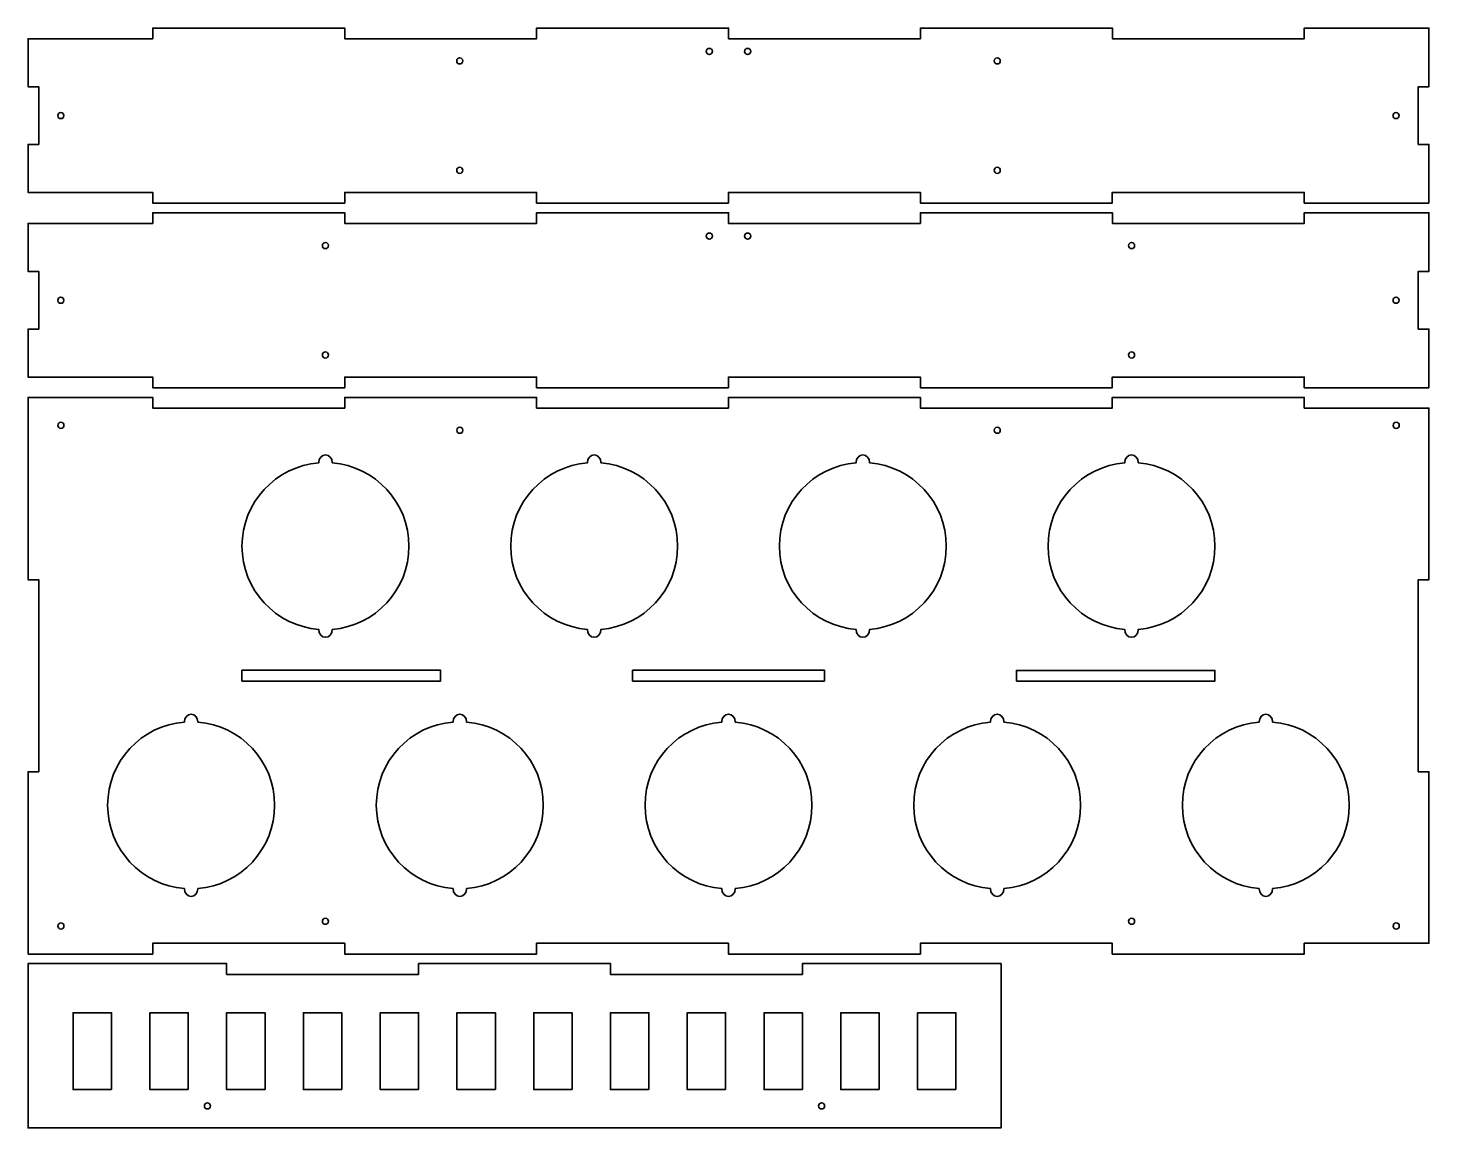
# Model space of a CAD drawing. Header units: inches. Extents: x 7 to 737, y -580 to -7.
import ezdxf

# ---------------------------------------------------------------- set-up
doc = ezdxf.new("R2010")
doc.units = ezdxf.units.IN
doc.header["$MEASUREMENT"] = 0
doc.layers.add('レイヤー 1', color=7, linetype='Continuous')

msp = doc.modelspace()

# ---------------------------------------------------------------- linework, layer by layer
at = {"layer": 'レイヤー 1', "color": 250, "lineweight": 35, "true_color": 0x322c2b}
for points in [[(118.26, -346.94), (118.26, -341.34), (221.77, -341.34), (221.77, -346.94), (118.26, -346.94)], [(321.77, -346.94), (321.77, -341.34), (421.77, -341.34), (421.77, -346.94), (321.77, -346.94)], [(521.77, -346.95), (521.77, -341.35), (625.26, -341.35), (625.26, -346.95), (521.77, -346.95)], [(310.27, -494.15), (210.27, -494.15), (210.27, -499.75), (110.27, -499.75), (110.27, -494.15), (6.77, -494.15), (6.77, -579.75), (513.77, -579.75), (513.77, -494.15), (410.27, -494.15), (410.27, -499.75), (310.27, -499.75), (310.27, -494.15)], [(50.27, -559.75), (30.27, -559.75), (30.27, -519.75), (50.27, -519.75), (50.27, -559.75)], [(90.27, -559.75), (70.27, -559.75), (70.27, -519.75), (90.27, -519.75), (90.27, -559.75)], [(130.27, -559.75), (110.27, -559.75), (110.27, -519.75), (130.27, -519.75), (130.27, -559.75)], [(170.27, -559.75), (150.27, -559.75), (150.27, -519.75), (170.27, -519.75), (170.27, -559.75)], [(210.27, -559.75), (190.27, -559.75), (190.27, -519.75), (210.27, -519.75), (210.27, -559.75)], [(250.27, -559.75), (230.27, -559.75), (230.27, -519.75), (250.27, -519.75), (250.27, -559.75)], [(290.27, -559.75), (270.27, -559.75), (270.27, -519.75), (290.27, -519.75), (290.27, -559.75)], [(330.27, -559.75), (310.27, -559.75), (310.27, -519.75), (330.27, -519.75), (330.27, -559.75)], [(370.27, -559.75), (350.27, -559.75), (350.27, -519.75), (370.27, -519.75), (370.27, -559.75)], [(410.27, -559.75), (390.27, -559.75), (390.27, -519.75), (410.27, -519.75), (410.27, -559.75)], [(450.27, -559.75), (430.27, -559.75), (430.27, -519.75), (450.27, -519.75), (450.27, -559.75)], [(490.27, -559.75), (470.27, -559.75), (470.27, -519.75), (490.27, -519.75), (490.27, -559.75)]]:
    msp.add_lwpolyline(points, dxfattribs=at)
for points, knots in [([(736.76, -97.95), (736.76, -97.95), (671.77, -97.95), (671.77, -97.95), (671.77, -97.95), (671.77, -92.35), (671.77, -92.35), (671.77, -92.35), (571.76, -92.35), (571.76, -92.35), (571.76, -92.35), (571.76, -97.95), (571.76, -97.95), (571.76, -97.95), (471.76, -97.95), (471.76, -97.95), (471.76, -97.95), (471.76, -92.35), (471.76, -92.35), (471.76, -92.35), (371.76, -92.35), (371.76, -92.35), (371.76, -92.35), (371.76, -97.95), (371.76, -97.95), (371.76, -97.95), (271.76, -97.95), (271.76, -97.95), (271.76, -97.95), (271.76, -92.35), (271.76, -92.35), (271.76, -92.35), (171.76, -92.35), (171.76, -92.35), (171.76, -92.35), (171.76, -97.95), (171.76, -97.95), (171.76, -97.95), (71.76, -97.95), (71.76, -97.95), (71.76, -97.95), (71.76, -92.35), (71.76, -92.35), (71.76, -92.35), (6.76, -92.35), (6.76, -92.35), (6.76, -92.35), (6.76, -67.35), (6.76, -67.35), (6.76, -67.35), (12.36, -67.35), (12.36, -67.35), (12.36, -67.35), (12.36, -37.35), (12.36, -37.35), (12.36, -37.35), (6.76, -37.35), (6.76, -37.35), (6.76, -37.35), (6.76, -12.35), (6.76, -12.35), (6.76, -12.35), (6.76, -12.35), (6.76, -12.35), (6.76, -12.35), (71.76, -12.35), (71.76, -12.35), (71.76, -12.35), (71.76, -6.75), (71.76, -6.75), (71.76, -6.75), (171.76, -6.75), (171.76, -6.75), (171.76, -6.75), (171.76, -12.35), (171.76, -12.35), (171.76, -12.35), (271.76, -12.35), (271.76, -12.35), (271.76, -12.35), (271.76, -6.75), (271.76, -6.75), (271.76, -6.75), (371.77, -6.75), (371.77, -6.75), (371.77, -6.75), (371.77, -12.35), (371.77, -12.35), (371.77, -12.35), (471.77, -12.35), (471.77, -12.35), (471.77, -12.35), (471.77, -6.75), (471.77, -6.75), (471.77, -6.75), (571.77, -6.75), (571.77, -6.75), (571.77, -6.75), (571.77, -12.35), (571.77, -12.35), (571.77, -12.35), (671.77, -12.35), (671.77, -12.35), (671.77, -12.35), (671.77, -6.75), (671.77, -6.75), (671.77, -6.75), (671.77, -6.75), (671.77, -6.75), (671.77, -6.75), (736.76, -6.75), (736.76, -6.75), (736.76, -6.75), (736.76, -37.35), (736.76, -37.35), (736.76, -37.35), (731.16, -37.35), (731.16, -37.35), (731.16, -37.35), (731.16, -67.35), (731.16, -67.35), (731.16, -67.35), (736.76, -67.35), (736.76, -67.35), (736.76, -67.35), (736.76, -97.95), (736.76, -97.95)], [0, 0, 0, 0, 1, 1, 1, 2, 2, 2, 3, 3, 3, 4, 4, 4, 5, 5, 5, 6, 6, 6, 7, 7, 7, 8, 8, 8, 9, 9, 9, 10, 10, 10, 11, 11, 11, 12, 12, 12, 13, 13, 13, 14, 14, 14, 15, 15, 15, 16, 16, 16, 17, 17, 17, 18, 18, 18, 19, 19, 19, 20, 20, 20, 21, 21, 21, 22, 22, 22, 23, 23, 23, 24, 24, 24, 25, 25, 25, 26, 26, 26, 27, 27, 27, 28, 28, 28, 29, 29, 29, 30, 30, 30, 31, 31, 31, 32, 32, 32, 33, 33, 33, 34, 34, 34, 35, 35, 35, 36, 36, 36, 37, 37, 37, 38, 38, 38, 39, 39, 39, 40, 40, 40, 41, 41, 41, 42, 42, 42, 42]), ([(360.16, -18.95), (360.16, -18.06), (360.88, -17.35), (361.76, -17.35), (362.65, -17.35), (363.36, -18.06), (363.36, -18.95), (363.36, -19.83), (362.65, -20.55), (361.76, -20.55), (360.88, -20.55), (360.16, -19.83), (360.16, -18.95)], [0, 0, 0, 0, 1, 1, 1, 2, 2, 2, 3, 3, 3, 4, 4, 4, 4]), ([(380.16, -18.95), (380.16, -18.06), (380.88, -17.35), (381.76, -17.35), (382.65, -17.35), (383.36, -18.06), (383.36, -18.95), (383.36, -19.83), (382.65, -20.55), (381.76, -20.55), (380.88, -20.55), (380.16, -19.83), (380.16, -18.95)], [0, 0, 0, 0, 1, 1, 1, 2, 2, 2, 3, 3, 3, 4, 4, 4, 4]), ([(231.76, -25.45), (230.88, -25.45), (230.16, -24.73), (230.16, -23.85), (230.16, -22.96), (230.88, -22.25), (231.76, -22.25), (232.65, -22.25), (233.36, -22.96), (233.36, -23.85), (233.36, -24.73), (232.65, -25.45), (231.76, -25.45)], [0, 0, 0, 0, 1, 1, 1, 2, 2, 2, 3, 3, 3, 4, 4, 4, 4]), ([(511.76, -25.45), (510.88, -25.45), (510.16, -24.73), (510.16, -23.85), (510.16, -22.96), (510.88, -22.25), (511.76, -22.25), (512.65, -22.25), (513.36, -22.96), (513.36, -23.85), (513.36, -24.73), (512.65, -25.45), (511.76, -25.45)], [0, 0, 0, 0, 1, 1, 1, 2, 2, 2, 3, 3, 3, 4, 4, 4, 4]), ([(25.46, -52.35), (25.46, -53.23), (24.75, -53.95), (23.86, -53.95), (22.98, -53.95), (22.26, -53.23), (22.26, -52.35), (22.26, -51.46), (22.98, -50.75), (23.86, -50.75), (24.75, -50.75), (25.46, -51.46), (25.46, -52.35)], [0, 0, 0, 0, 1, 1, 1, 2, 2, 2, 3, 3, 3, 4, 4, 4, 4]), ([(718.06, -52.35), (718.06, -51.46), (718.78, -50.75), (719.66, -50.75), (720.55, -50.75), (721.26, -51.46), (721.26, -52.35), (721.26, -53.23), (720.55, -53.95), (719.66, -53.95), (718.78, -53.95), (718.06, -53.23), (718.06, -52.35)], [0, 0, 0, 0, 1, 1, 1, 2, 2, 2, 3, 3, 3, 4, 4, 4, 4]), ([(231.76, -79.25), (232.65, -79.25), (233.36, -79.96), (233.36, -80.85), (233.36, -81.73), (232.65, -82.45), (231.76, -82.45), (230.88, -82.45), (230.16, -81.73), (230.16, -80.85), (230.16, -79.96), (230.88, -79.25), (231.76, -79.25)], [0, 0, 0, 0, 1, 1, 1, 2, 2, 2, 3, 3, 3, 4, 4, 4, 4]), ([(511.76, -79.25), (512.65, -79.25), (513.36, -79.96), (513.36, -80.85), (513.36, -81.73), (512.65, -82.45), (511.76, -82.45), (510.88, -82.45), (510.16, -81.73), (510.16, -80.85), (510.16, -79.96), (510.88, -79.25), (511.76, -79.25)], [0, 0, 0, 0, 1, 1, 1, 2, 2, 2, 3, 3, 3, 4, 4, 4, 4]), ([(736.76, -194.15), (736.76, -194.15), (671.77, -194.15), (671.77, -194.15), (671.77, -194.15), (671.77, -188.55), (671.77, -188.55), (671.77, -188.55), (571.76, -188.55), (571.76, -188.55), (571.76, -188.55), (571.76, -194.15), (571.76, -194.15), (571.76, -194.15), (471.76, -194.15), (471.76, -194.15), (471.76, -194.15), (471.76, -188.55), (471.76, -188.55), (471.76, -188.55), (371.76, -188.55), (371.76, -188.55), (371.76, -188.55), (371.76, -194.15), (371.76, -194.15), (371.76, -194.15), (271.76, -194.15), (271.76, -194.15), (271.76, -194.15), (271.76, -188.55), (271.76, -188.55), (271.76, -188.55), (171.76, -188.55), (171.76, -188.55), (171.76, -188.55), (171.76, -194.15), (171.76, -194.15), (171.76, -194.15), (71.76, -194.15), (71.76, -194.15), (71.76, -194.15), (71.76, -188.55), (71.76, -188.55), (71.76, -188.55), (6.76, -188.55), (6.76, -188.55), (6.76, -188.55), (6.76, -163.55), (6.76, -163.55), (6.76, -163.55), (12.36, -163.55), (12.36, -163.55), (12.36, -163.55), (12.36, -133.55), (12.36, -133.55), (12.36, -133.55), (6.76, -133.55), (6.76, -133.55), (6.76, -133.55), (6.76, -108.55), (6.76, -108.55), (6.76, -108.55), (6.76, -108.55), (6.76, -108.55), (6.76, -108.55), (71.76, -108.55), (71.76, -108.55), (71.76, -108.55), (71.76, -102.95), (71.76, -102.95), (71.76, -102.95), (171.76, -102.95), (171.76, -102.95), (171.76, -102.95), (171.76, -108.55), (171.76, -108.55), (171.76, -108.55), (271.76, -108.55), (271.76, -108.55), (271.76, -108.55), (271.76, -102.95), (271.76, -102.95), (271.76, -102.95), (371.77, -102.95), (371.77, -102.95), (371.77, -102.95), (371.77, -108.55), (371.77, -108.55), (371.77, -108.55), (471.77, -108.55), (471.77, -108.55), (471.77, -108.55), (471.77, -102.95), (471.77, -102.95), (471.77, -102.95), (571.77, -102.95), (571.77, -102.95), (571.77, -102.95), (571.77, -108.55), (571.77, -108.55), (571.77, -108.55), (671.77, -108.55), (671.77, -108.55), (671.77, -108.55), (671.77, -102.95), (671.77, -102.95), (671.77, -102.95), (671.77, -102.95), (671.77, -102.95), (671.77, -102.95), (736.76, -102.95), (736.76, -102.95), (736.76, -102.95), (736.76, -133.55), (736.76, -133.55), (736.76, -133.55), (731.16, -133.55), (731.16, -133.55), (731.16, -133.55), (731.16, -163.55), (731.16, -163.55), (731.16, -163.55), (736.76, -163.55), (736.76, -163.55), (736.76, -163.55), (736.76, -194.15), (736.76, -194.15)], [0, 0, 0, 0, 1, 1, 1, 2, 2, 2, 3, 3, 3, 4, 4, 4, 5, 5, 5, 6, 6, 6, 7, 7, 7, 8, 8, 8, 9, 9, 9, 10, 10, 10, 11, 11, 11, 12, 12, 12, 13, 13, 13, 14, 14, 14, 15, 15, 15, 16, 16, 16, 17, 17, 17, 18, 18, 18, 19, 19, 19, 20, 20, 20, 21, 21, 21, 22, 22, 22, 23, 23, 23, 24, 24, 24, 25, 25, 25, 26, 26, 26, 27, 27, 27, 28, 28, 28, 29, 29, 29, 30, 30, 30, 31, 31, 31, 32, 32, 32, 33, 33, 33, 34, 34, 34, 35, 35, 35, 36, 36, 36, 37, 37, 37, 38, 38, 38, 39, 39, 39, 40, 40, 40, 41, 41, 41, 42, 42, 42, 42]), ([(360.16, -115.15), (360.16, -114.26), (360.88, -113.55), (361.76, -113.55), (362.65, -113.55), (363.36, -114.26), (363.36, -115.15), (363.36, -116.03), (362.65, -116.75), (361.76, -116.75), (360.88, -116.75), (360.16, -116.03), (360.16, -115.15)], [0, 0, 0, 0, 1, 1, 1, 2, 2, 2, 3, 3, 3, 4, 4, 4, 4]), ([(380.16, -115.15), (380.16, -114.26), (380.88, -113.55), (381.76, -113.55), (382.65, -113.55), (383.36, -114.26), (383.36, -115.15), (383.36, -116.03), (382.65, -116.75), (381.76, -116.75), (380.88, -116.75), (380.16, -116.03), (380.16, -115.15)], [0, 0, 0, 0, 1, 1, 1, 2, 2, 2, 3, 3, 3, 4, 4, 4, 4]), ([(161.76, -121.65), (160.88, -121.65), (160.16, -120.93), (160.16, -120.05), (160.16, -119.16), (160.88, -118.45), (161.76, -118.45), (162.65, -118.45), (163.36, -119.16), (163.36, -120.05), (163.36, -120.93), (162.65, -121.65), (161.76, -121.65)], [0, 0, 0, 0, 1, 1, 1, 2, 2, 2, 3, 3, 3, 4, 4, 4, 4]), ([(581.76, -121.65), (580.88, -121.65), (580.16, -120.93), (580.16, -120.05), (580.16, -119.16), (580.88, -118.45), (581.76, -118.45), (582.65, -118.45), (583.36, -119.16), (583.36, -120.05), (583.36, -120.93), (582.65, -121.65), (581.76, -121.65)], [0, 0, 0, 0, 1, 1, 1, 2, 2, 2, 3, 3, 3, 4, 4, 4, 4]), ([(25.46, -148.55), (25.46, -149.43), (24.75, -150.15), (23.86, -150.15), (22.98, -150.15), (22.26, -149.43), (22.26, -148.55), (22.26, -147.66), (22.98, -146.95), (23.86, -146.95), (24.75, -146.95), (25.46, -147.66), (25.46, -148.55)], [0, 0, 0, 0, 1, 1, 1, 2, 2, 2, 3, 3, 3, 4, 4, 4, 4]), ([(718.06, -148.55), (718.06, -147.66), (718.78, -146.95), (719.66, -146.95), (720.55, -146.95), (721.26, -147.66), (721.26, -148.55), (721.26, -149.43), (720.55, -150.15), (719.66, -150.15), (718.78, -150.15), (718.06, -149.43), (718.06, -148.55)], [0, 0, 0, 0, 1, 1, 1, 2, 2, 2, 3, 3, 3, 4, 4, 4, 4]), ([(161.76, -175.45), (162.65, -175.45), (163.36, -176.16), (163.36, -177.05), (163.36, -177.93), (162.65, -178.65), (161.76, -178.65), (160.88, -178.65), (160.16, -177.93), (160.16, -177.05), (160.16, -176.16), (160.88, -175.45), (161.76, -175.45)], [0, 0, 0, 0, 1, 1, 1, 2, 2, 2, 3, 3, 3, 4, 4, 4, 4]), ([(581.76, -175.45), (582.65, -175.45), (583.36, -176.16), (583.36, -177.05), (583.36, -177.93), (582.65, -178.65), (581.76, -178.65), (580.88, -178.65), (580.16, -177.93), (580.16, -177.05), (580.16, -176.16), (580.88, -175.45), (581.76, -175.45)], [0, 0, 0, 0, 1, 1, 1, 2, 2, 2, 3, 3, 3, 4, 4, 4, 4]), ([(6.76, -489.15), (6.76, -489.15), (6.76, -394.15), (6.76, -394.15), (6.76, -394.15), (12.36, -394.15), (12.36, -394.15), (12.36, -394.15), (12.36, -294.15), (12.36, -294.15), (12.36, -294.15), (6.76, -294.15), (6.76, -294.15), (6.76, -294.15), (6.76, -199.15), (6.76, -199.15), (6.76, -199.15), (71.76, -199.15), (71.76, -199.15), (71.76, -199.15), (71.76, -204.75), (71.76, -204.75), (71.76, -204.75), (171.76, -204.75), (171.76, -204.75), (171.76, -204.75), (171.76, -199.15), (171.76, -199.15), (171.76, -199.15), (271.76, -199.15), (271.76, -199.15), (271.76, -199.15), (271.76, -204.75), (271.76, -204.75), (271.76, -204.75), (371.76, -204.75), (371.76, -204.75), (371.76, -204.75), (371.76, -199.15), (371.76, -199.15), (371.76, -199.15), (471.76, -199.15), (471.76, -199.15), (471.76, -199.15), (471.76, -204.75), (471.76, -204.75), (471.76, -204.75), (571.76, -204.75), (571.76, -204.75), (571.76, -204.75), (571.76, -199.15), (571.76, -199.15), (571.76, -199.15), (671.76, -199.15), (671.76, -199.15), (671.76, -199.15), (671.76, -204.75), (671.76, -204.75), (671.76, -204.75), (736.76, -204.75), (736.76, -204.75), (736.76, -204.75), (736.76, -294.15), (736.76, -294.15), (736.76, -294.15), (731.16, -294.15), (731.16, -294.15), (731.16, -294.15), (731.16, -394.15), (731.16, -394.15), (731.16, -394.15), (736.76, -394.15), (736.76, -394.15), (736.76, -394.15), (736.76, -483.55), (736.76, -483.55), (736.76, -483.55), (671.76, -483.55), (671.76, -483.55), (671.76, -483.55), (671.76, -489.15), (671.76, -489.15), (671.76, -489.15), (571.76, -489.15), (571.76, -489.15), (571.76, -489.15), (571.76, -483.55), (571.76, -483.55), (571.76, -483.55), (471.76, -483.55), (471.76, -483.55), (471.76, -483.55), (471.76, -489.15), (471.76, -489.15), (471.76, -489.15), (371.76, -489.15), (371.76, -489.15), (371.76, -489.15), (371.76, -483.55), (371.76, -483.55), (371.76, -483.55), (271.76, -483.55), (271.76, -483.55), (271.76, -483.55), (271.76, -489.15), (271.76, -489.15), (271.76, -489.15), (171.76, -489.15), (171.76, -489.15), (171.76, -489.15), (171.76, -483.55), (171.76, -483.55), (171.76, -483.55), (71.76, -483.55), (71.76, -483.55), (71.76, -483.55), (71.76, -489.15), (71.76, -489.15), (71.76, -489.15), (6.76, -489.15), (6.76, -489.15)], [0, 0, 0, 0, 1, 1, 1, 2, 2, 2, 3, 3, 3, 4, 4, 4, 5, 5, 5, 6, 6, 6, 7, 7, 7, 8, 8, 8, 9, 9, 9, 10, 10, 10, 11, 11, 11, 12, 12, 12, 13, 13, 13, 14, 14, 14, 15, 15, 15, 16, 16, 16, 17, 17, 17, 18, 18, 18, 19, 19, 19, 20, 20, 20, 21, 21, 21, 22, 22, 22, 23, 23, 23, 24, 24, 24, 25, 25, 25, 26, 26, 26, 27, 27, 27, 28, 28, 28, 29, 29, 29, 30, 30, 30, 31, 31, 31, 32, 32, 32, 33, 33, 33, 34, 34, 34, 35, 35, 35, 36, 36, 36, 37, 37, 37, 38, 38, 38, 39, 39, 39, 40, 40, 40, 40]), ([(25.47, -213.75), (25.47, -214.63), (24.75, -215.35), (23.87, -215.35), (22.98, -215.35), (22.27, -214.63), (22.27, -213.75), (22.27, -212.86), (22.98, -212.15), (23.87, -212.15), (24.75, -212.15), (25.47, -212.86), (25.47, -213.75)], [0, 0, 0, 0, 1, 1, 1, 2, 2, 2, 3, 3, 3, 4, 4, 4, 4]), ([(231.77, -217.85), (230.88, -217.85), (230.17, -217.13), (230.17, -216.25), (230.17, -215.36), (230.88, -214.65), (231.77, -214.65), (232.65, -214.65), (233.37, -215.36), (233.37, -216.25), (233.37, -217.13), (232.65, -217.85), (231.77, -217.85)], [0, 0, 0, 0, 1, 1, 1, 2, 2, 2, 3, 3, 3, 4, 4, 4, 4]), ([(511.77, -217.85), (510.88, -217.85), (510.17, -217.13), (510.17, -216.25), (510.17, -215.36), (510.88, -214.65), (511.77, -214.65), (512.65, -214.65), (513.37, -215.36), (513.37, -216.25), (513.37, -217.13), (512.65, -217.85), (511.77, -217.85)], [0, 0, 0, 0, 1, 1, 1, 2, 2, 2, 3, 3, 3, 4, 4, 4, 4]), ([(718.07, -213.75), (718.07, -214.63), (718.78, -215.35), (719.67, -215.35), (720.55, -215.35), (721.27, -214.63), (721.27, -213.75), (721.27, -212.86), (720.55, -212.15), (719.67, -212.15), (718.78, -212.15), (718.07, -212.86), (718.07, -213.75)], [0, 0, 0, 0, 1, 1, 1, 2, 2, 2, 3, 3, 3, 4, 4, 4, 4]), ([(165.26, -233.29), (165.26, -233.24), (165.26, -233.19), (165.26, -233.15), (165.26, -230.94), (163.7, -229.15), (161.76, -229.15), (159.83, -229.15), (158.26, -230.94), (158.26, -233.15), (158.26, -233.19), (158.26, -233.24), (158.27, -233.29), (135.88, -235.07), (118.26, -253.8), (118.26, -276.65), (118.26, -299.49), (135.88, -318.23), (158.27, -320.01), (158.26, -320.05), (158.26, -320.1), (158.26, -320.15), (158.26, -322.36), (159.83, -324.15), (161.76, -324.15), (163.7, -324.15), (165.26, -322.36), (165.26, -320.15), (165.26, -320.1), (165.26, -320.05), (165.26, -320.01), (187.65, -318.23), (205.26, -299.49), (205.26, -276.65), (205.26, -253.8), (187.65, -235.07), (165.26, -233.29)], [0, 0, 0, 0, 1, 1, 1, 2, 2, 2, 3, 3, 3, 4, 4, 4, 5, 5, 5, 6, 6, 6, 7, 7, 7, 8, 8, 8, 9, 9, 9, 10, 10, 10, 11, 11, 11, 12, 12, 12, 12]), ([(305.26, -233.29), (305.26, -233.24), (305.26, -233.19), (305.26, -233.15), (305.26, -230.94), (303.7, -229.15), (301.76, -229.15), (299.83, -229.15), (298.26, -230.94), (298.26, -233.15), (298.26, -233.19), (298.27, -233.24), (298.27, -233.29), (275.88, -235.07), (258.26, -253.8), (258.26, -276.65), (258.26, -299.49), (275.88, -318.23), (298.27, -320.01), (298.27, -320.05), (298.26, -320.1), (298.26, -320.15), (298.26, -322.36), (299.83, -324.15), (301.76, -324.15), (303.7, -324.15), (305.26, -322.36), (305.26, -320.15), (305.26, -320.1), (305.26, -320.05), (305.26, -320.01), (327.65, -318.23), (345.26, -299.49), (345.26, -276.65), (345.26, -253.8), (327.65, -235.07), (305.26, -233.29)], [0, 0, 0, 0, 1, 1, 1, 2, 2, 2, 3, 3, 3, 4, 4, 4, 5, 5, 5, 6, 6, 6, 7, 7, 7, 8, 8, 8, 9, 9, 9, 10, 10, 10, 11, 11, 11, 12, 12, 12, 12]), ([(445.26, -233.29), (445.26, -233.24), (445.26, -233.19), (445.26, -233.15), (445.26, -230.94), (443.7, -229.15), (441.76, -229.15), (439.83, -229.15), (438.27, -230.94), (438.27, -233.15), (438.27, -233.19), (438.27, -233.24), (438.27, -233.29), (415.88, -235.07), (398.26, -253.8), (398.26, -276.65), (398.26, -299.49), (415.88, -318.23), (438.27, -320.01), (438.27, -320.05), (438.27, -320.1), (438.27, -320.15), (438.27, -322.36), (439.83, -324.15), (441.76, -324.15), (443.7, -324.15), (445.26, -322.36), (445.26, -320.15), (445.26, -320.1), (445.26, -320.05), (445.26, -320.01), (467.65, -318.23), (485.26, -299.49), (485.26, -276.65), (485.26, -253.8), (467.65, -235.07), (445.26, -233.29)], [0, 0, 0, 0, 1, 1, 1, 2, 2, 2, 3, 3, 3, 4, 4, 4, 5, 5, 5, 6, 6, 6, 7, 7, 7, 8, 8, 8, 9, 9, 9, 10, 10, 10, 11, 11, 11, 12, 12, 12, 12]), ([(585.26, -233.29), (585.26, -233.24), (585.26, -233.19), (585.26, -233.15), (585.26, -230.94), (583.7, -229.15), (581.76, -229.15), (579.83, -229.15), (578.26, -230.94), (578.26, -233.15), (578.26, -233.19), (578.27, -233.24), (578.27, -233.29), (555.88, -235.07), (538.26, -253.8), (538.26, -276.65), (538.26, -299.49), (555.88, -318.23), (578.27, -320.01), (578.27, -320.05), (578.26, -320.1), (578.26, -320.15), (578.26, -322.36), (579.83, -324.15), (581.76, -324.15), (583.7, -324.15), (585.26, -322.36), (585.26, -320.15), (585.26, -320.1), (585.26, -320.05), (585.26, -320.01), (607.65, -318.23), (625.26, -299.49), (625.26, -276.65), (625.26, -253.8), (607.65, -235.07), (585.26, -233.29)], [0, 0, 0, 0, 1, 1, 1, 2, 2, 2, 3, 3, 3, 4, 4, 4, 5, 5, 5, 6, 6, 6, 7, 7, 7, 8, 8, 8, 9, 9, 9, 10, 10, 10, 11, 11, 11, 12, 12, 12, 12]), ([(95.26, -368.28), (95.26, -368.24), (95.26, -368.19), (95.26, -368.15), (95.26, -365.94), (93.7, -364.15), (91.76, -364.15), (89.83, -364.15), (88.26, -365.94), (88.26, -368.15), (88.26, -368.19), (88.26, -368.24), (88.27, -368.28), (65.88, -370.07), (48.26, -388.8), (48.26, -411.65), (48.26, -434.49), (65.88, -453.23), (88.27, -455.01), (88.26, -455.05), (88.26, -455.1), (88.26, -455.15), (88.26, -457.36), (89.83, -459.15), (91.76, -459.15), (93.7, -459.15), (95.26, -457.36), (95.26, -455.15), (95.26, -455.1), (95.26, -455.05), (95.26, -455.01), (117.65, -453.23), (135.26, -434.49), (135.26, -411.65), (135.26, -388.8), (117.65, -370.07), (95.26, -368.28)], [0, 0, 0, 0, 1, 1, 1, 2, 2, 2, 3, 3, 3, 4, 4, 4, 5, 5, 5, 6, 6, 6, 7, 7, 7, 8, 8, 8, 9, 9, 9, 10, 10, 10, 11, 11, 11, 12, 12, 12, 12]), ([(235.26, -368.28), (235.26, -368.24), (235.26, -368.19), (235.26, -368.15), (235.26, -365.94), (233.7, -364.15), (231.76, -364.15), (229.83, -364.15), (228.26, -365.94), (228.26, -368.15), (228.26, -368.19), (228.27, -368.24), (228.27, -368.28), (205.88, -370.07), (188.26, -388.8), (188.26, -411.65), (188.26, -434.49), (205.88, -453.23), (228.27, -455.01), (228.27, -455.05), (228.26, -455.1), (228.26, -455.15), (228.26, -457.36), (229.83, -459.15), (231.76, -459.15), (233.7, -459.15), (235.26, -457.36), (235.26, -455.15), (235.26, -455.1), (235.26, -455.05), (235.26, -455.01), (257.65, -453.23), (275.26, -434.49), (275.26, -411.65), (275.26, -388.8), (257.65, -370.07), (235.26, -368.28)], [0, 0, 0, 0, 1, 1, 1, 2, 2, 2, 3, 3, 3, 4, 4, 4, 5, 5, 5, 6, 6, 6, 7, 7, 7, 8, 8, 8, 9, 9, 9, 10, 10, 10, 11, 11, 11, 12, 12, 12, 12]), ([(375.26, -368.29), (375.26, -368.24), (375.26, -368.19), (375.26, -368.15), (375.26, -365.94), (373.7, -364.15), (371.76, -364.15), (369.83, -364.15), (368.26, -365.94), (368.26, -368.15), (368.26, -368.19), (368.27, -368.24), (368.27, -368.29), (345.88, -370.07), (328.26, -388.8), (328.26, -411.65), (328.26, -434.49), (345.88, -453.23), (368.27, -455.01), (368.27, -455.05), (368.26, -455.1), (368.26, -455.15), (368.26, -457.36), (369.83, -459.15), (371.76, -459.15), (373.7, -459.15), (375.26, -457.36), (375.26, -455.15), (375.26, -455.1), (375.26, -455.05), (375.26, -455.01), (397.65, -453.23), (415.26, -434.49), (415.26, -411.65), (415.26, -388.8), (397.65, -370.07), (375.26, -368.29)], [0, 0, 0, 0, 1, 1, 1, 2, 2, 2, 3, 3, 3, 4, 4, 4, 5, 5, 5, 6, 6, 6, 7, 7, 7, 8, 8, 8, 9, 9, 9, 10, 10, 10, 11, 11, 11, 12, 12, 12, 12]), ([(515.26, -368.29), (515.26, -368.24), (515.26, -368.19), (515.26, -368.15), (515.26, -365.94), (513.7, -364.15), (511.76, -364.15), (509.83, -364.15), (508.26, -365.94), (508.26, -368.15), (508.26, -368.19), (508.27, -368.24), (508.27, -368.29), (485.88, -370.07), (468.26, -388.8), (468.26, -411.65), (468.26, -434.49), (485.88, -453.23), (508.27, -455.01), (508.27, -455.05), (508.26, -455.1), (508.26, -455.15), (508.26, -457.36), (509.83, -459.15), (511.76, -459.15), (513.7, -459.15), (515.26, -457.36), (515.26, -455.15), (515.26, -455.1), (515.26, -455.05), (515.26, -455.01), (537.65, -453.23), (555.26, -434.49), (555.26, -411.65), (555.26, -388.8), (537.65, -370.07), (515.26, -368.29)], [0, 0, 0, 0, 1, 1, 1, 2, 2, 2, 3, 3, 3, 4, 4, 4, 5, 5, 5, 6, 6, 6, 7, 7, 7, 8, 8, 8, 9, 9, 9, 10, 10, 10, 11, 11, 11, 12, 12, 12, 12]), ([(655.26, -368.28), (655.26, -368.24), (655.26, -368.19), (655.26, -368.15), (655.26, -365.94), (653.7, -364.15), (651.76, -364.15), (649.83, -364.15), (648.27, -365.94), (648.27, -368.15), (648.27, -368.19), (648.27, -368.24), (648.27, -368.28), (625.88, -370.07), (608.26, -388.8), (608.26, -411.65), (608.26, -434.49), (625.88, -453.23), (648.27, -455.01), (648.27, -455.05), (648.27, -455.1), (648.27, -455.15), (648.27, -457.36), (649.83, -459.15), (651.76, -459.15), (653.7, -459.15), (655.26, -457.36), (655.26, -455.15), (655.26, -455.1), (655.26, -455.05), (655.26, -455.01), (677.65, -453.23), (695.26, -434.49), (695.26, -411.65), (695.26, -388.8), (677.65, -370.07), (655.26, -368.28)], [0, 0, 0, 0, 1, 1, 1, 2, 2, 2, 3, 3, 3, 4, 4, 4, 5, 5, 5, 6, 6, 6, 7, 7, 7, 8, 8, 8, 9, 9, 9, 10, 10, 10, 11, 11, 11, 12, 12, 12, 12]), ([(25.47, -474.55), (25.47, -473.66), (24.75, -472.95), (23.87, -472.95), (22.98, -472.95), (22.27, -473.66), (22.27, -474.55), (22.27, -475.43), (22.98, -476.15), (23.87, -476.15), (24.75, -476.15), (25.47, -475.43), (25.47, -474.55)], [0, 0, 0, 0, 1, 1, 1, 2, 2, 2, 3, 3, 3, 4, 4, 4, 4]), ([(161.77, -470.45), (162.65, -470.45), (163.37, -471.16), (163.37, -472.05), (163.37, -472.93), (162.65, -473.65), (161.77, -473.65), (160.88, -473.65), (160.17, -472.93), (160.17, -472.05), (160.17, -471.16), (160.88, -470.45), (161.77, -470.45)], [0, 0, 0, 0, 1, 1, 1, 2, 2, 2, 3, 3, 3, 4, 4, 4, 4]), ([(581.77, -470.45), (582.65, -470.45), (583.37, -471.16), (583.37, -472.05), (583.37, -472.93), (582.65, -473.65), (581.77, -473.65), (580.88, -473.65), (580.17, -472.93), (580.17, -472.05), (580.17, -471.16), (580.88, -470.45), (581.77, -470.45)], [0, 0, 0, 0, 1, 1, 1, 2, 2, 2, 3, 3, 3, 4, 4, 4, 4]), ([(718.07, -474.55), (718.07, -473.66), (718.78, -472.95), (719.67, -472.95), (720.55, -472.95), (721.27, -473.66), (721.27, -474.55), (721.27, -475.43), (720.55, -476.15), (719.67, -476.15), (718.78, -476.15), (718.07, -475.43), (718.07, -474.55)], [0, 0, 0, 0, 1, 1, 1, 2, 2, 2, 3, 3, 3, 4, 4, 4, 4]), ([(101.87, -568.25), (101.87, -569.13), (101.15, -569.85), (100.27, -569.85), (99.38, -569.85), (98.67, -569.13), (98.67, -568.25), (98.67, -567.36), (99.38, -566.65), (100.27, -566.65), (101.15, -566.65), (101.87, -567.36), (101.87, -568.25)], [0, 0, 0, 0, 1, 1, 1, 2, 2, 2, 3, 3, 3, 4, 4, 4, 4]), ([(421.87, -568.25), (421.87, -569.13), (421.15, -569.85), (420.27, -569.85), (419.38, -569.85), (418.67, -569.13), (418.67, -568.25), (418.67, -567.36), (419.38, -566.65), (420.27, -566.65), (421.15, -566.65), (421.87, -567.36), (421.87, -568.25)], [0, 0, 0, 0, 1, 1, 1, 2, 2, 2, 3, 3, 3, 4, 4, 4, 4])]:
    msp.add_open_spline(points, degree=3, knots=knots, dxfattribs=at)

doc.saveas('drawing.dxf')
